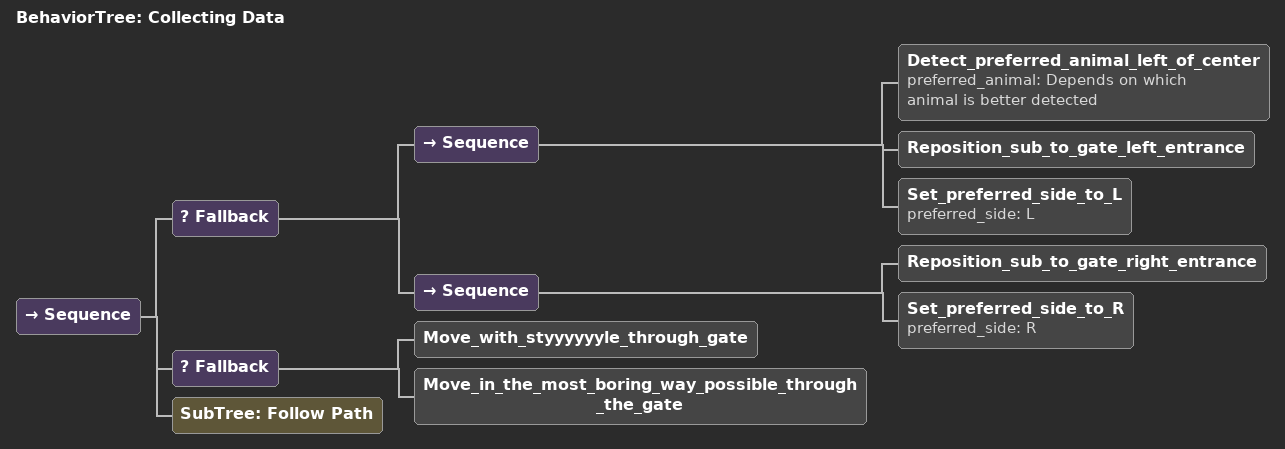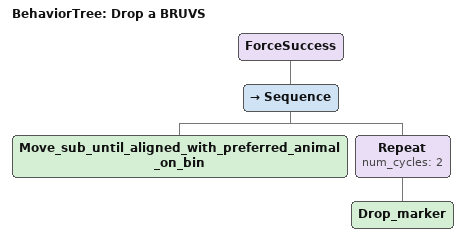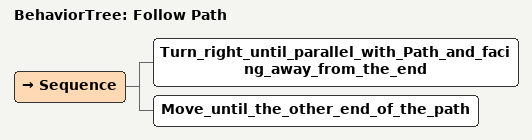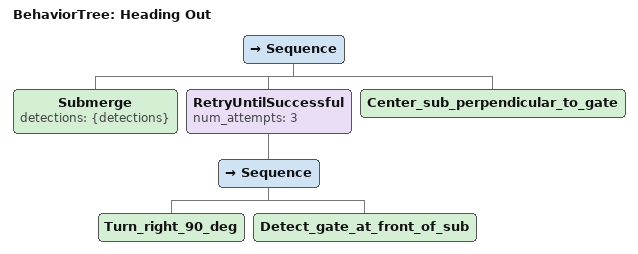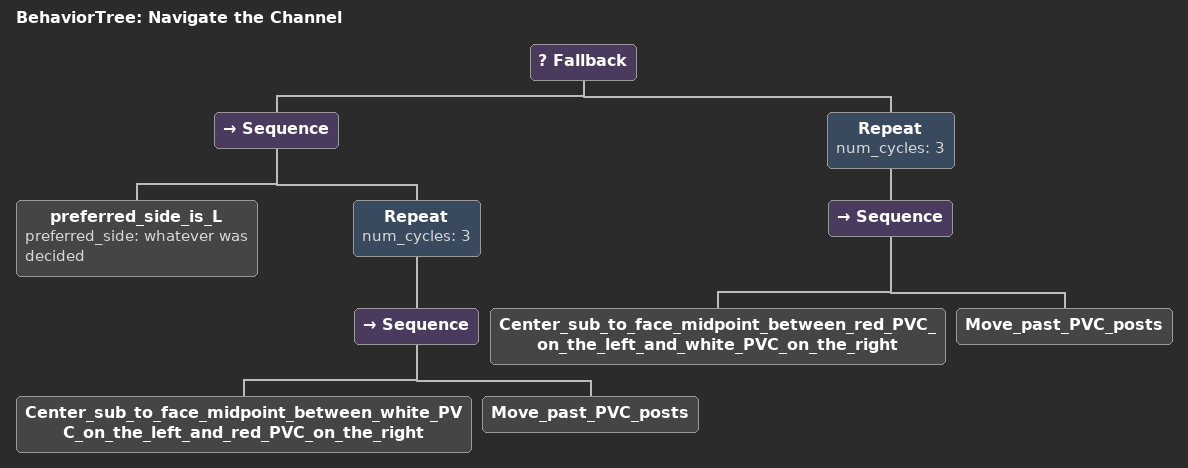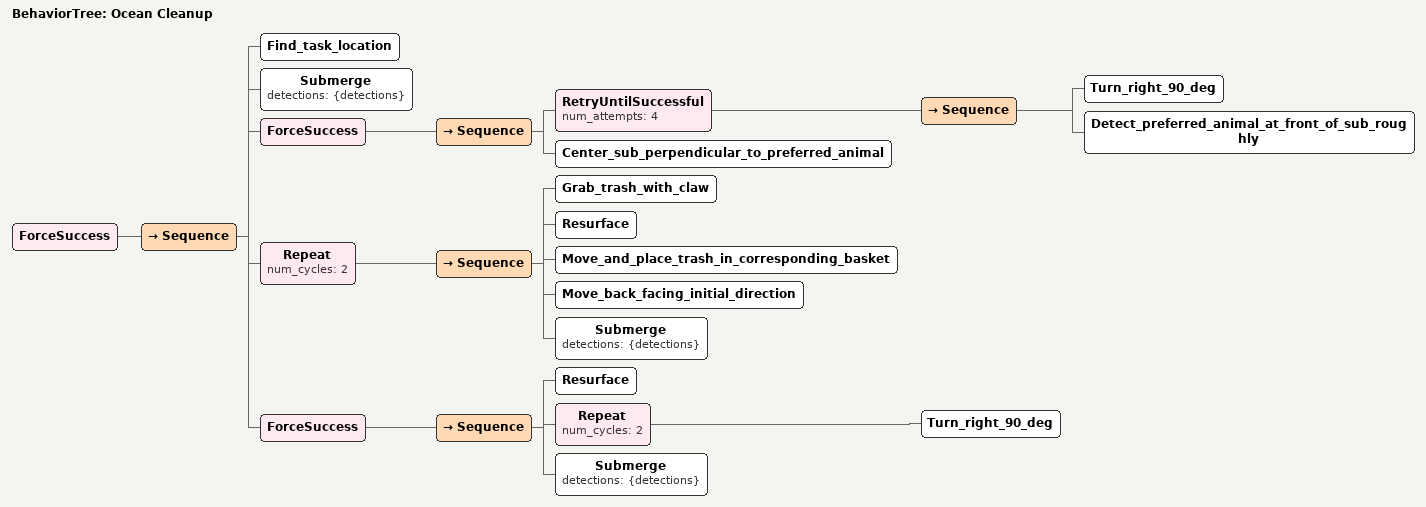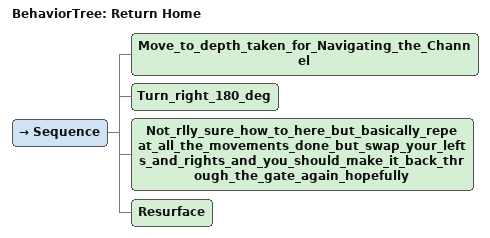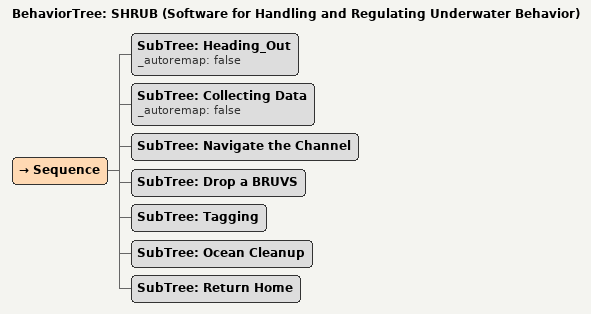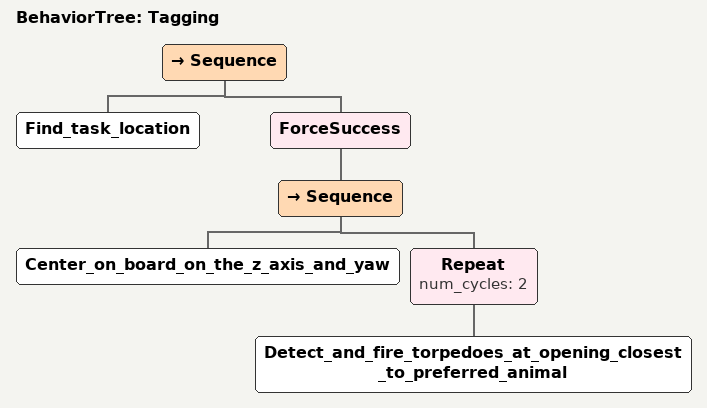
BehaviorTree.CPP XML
<?xml version="1.0" encoding="UTF-8"?>
<root BTCPP_format="4">
  <BehaviorTree ID="Collecting Data">
    <Sequence>
      <Fallback>
        <Sequence>
          <Detect_preferred_animal_left_of_center preferred_animal="Depends on which animal is better detected"/>
          <Reposition_sub_to_gate_left_entrance/>
          <Set_preferred_side_to_L preferred_side="L"/>
        </Sequence>
        <Sequence>
          <Reposition_sub_to_gate_right_entrance/>
          <Set_preferred_side_to_R preferred_side="R"/>
        </Sequence>
      </Fallback>
      <Fallback>
        <Move_with_styyyyyyle_through_gate/>
        <Move_in_the_most_boring_way_possible_through_the_gate/>
      </Fallback>
      <SubTree ID="Follow Path"/>
    </Sequence>
  </BehaviorTree>

  <BehaviorTree ID="Drop a BRUVS">
    <ForceSuccess>
      <Sequence>
        <Move_sub_until_aligned_with_preferred_animal_on_bin/>
        <Repeat num_cycles="2">
          <Drop_marker/>
        </Repeat>
      </Sequence>
    </ForceSuccess>
  </BehaviorTree>

  <BehaviorTree ID="Follow Path">
    <Sequence>
      <Turn_right_until_parallel_with_Path_and_facing_away_from_the_end/>
      <Move_until_the_other_end_of_the_path/>
    </Sequence>
  </BehaviorTree>

  <BehaviorTree ID="Heading Out">
    <Sequence>
      <Submerge detections="{detections}"/>
      <RetryUntilSuccessful num_attempts="3">
        <Sequence>
          <Turn_right_90_deg/>
          <Detect_gate_at_front_of_sub/>
        </Sequence>
      </RetryUntilSuccessful>
      <Center_sub_perpendicular_to_gate/>
    </Sequence>
  </BehaviorTree>

  <BehaviorTree ID="Navigate the Channel">
    <Fallback>
      <Sequence>
        <preferred_side_is_L preferred_side="whatever was decided"/>
        <Repeat num_cycles="3">
          <Sequence>
            <Center_sub_to_face_midpoint_between_white_PVC_on_the_left_and_red_PVC_on_the_right/>
            <Move_past_PVC_posts/>
          </Sequence>
        </Repeat>
      </Sequence>
      <Repeat num_cycles="3">
        <Sequence>
          <Center_sub_to_face_midpoint_between_red_PVC_on_the_left_and_white_PVC_on_the_right/>
          <Move_past_PVC_posts/>
        </Sequence>
      </Repeat>
    </Fallback>
  </BehaviorTree>

  <BehaviorTree ID="Ocean Cleanup">
    <ForceSuccess>
      <Sequence>
        <Find_task_location/>
        <Submerge detections="{detections}"/>
        <ForceSuccess>
          <Sequence>
            <RetryUntilSuccessful num_attempts="4">
              <Sequence>
                <Turn_right_90_deg/>
                <Detect_preferred_animal_at_front_of_sub_roughly/>
              </Sequence>
            </RetryUntilSuccessful>
            <Center_sub_perpendicular_to_preferred_animal/>
          </Sequence>
        </ForceSuccess>
        <Repeat num_cycles="2">
          <Sequence>
            <Grab_trash_with_claw/>
            <Resurface/>
            <Move_and_place_trash_in_corresponding_basket/>
            <Move_back_facing_initial_direction/>
            <Submerge detections="{detections}"/>
          </Sequence>
        </Repeat>
        <ForceSuccess>
          <Sequence>
            <Resurface/>
            <Repeat num_cycles="2">
              <Turn_right_90_deg/>
            </Repeat>
            <Submerge detections="{detections}"/>
          </Sequence>
        </ForceSuccess>
      </Sequence>
    </ForceSuccess>
  </BehaviorTree>

  <BehaviorTree ID="Return Home">
    <Sequence>
      <Move_to_depth_taken_for_Navigating_the_Channel/>
      <Turn_right_180_deg/>
      <Not_rlly_sure_how_to_here_but_basically_repeat_all_the_movements_done_but_swap_your_lefts_and_rights_and_you_should_make_it_back_through_the_gate_again_hopefully/>
      <Resurface/>
    </Sequence>
  </BehaviorTree>

  <BehaviorTree ID="SHRUB (Software for Handling and Regulating Underwater Behavior)">
    <Sequence>
      <SubTree ID="Heading_Out"
               _autoremap="false"/>
      <SubTree ID="Collecting Data"
               _autoremap="false"/>
      <SubTree ID="Navigate the Channel"/>
      <SubTree ID="Drop a BRUVS"/>
      <SubTree ID="Tagging"/>
      <SubTree ID="Ocean Cleanup"/>
      <SubTree ID="Return Home"/>
    </Sequence>
  </BehaviorTree>

  <BehaviorTree ID="Tagging">
    <Sequence>
      <Find_task_location/>
      <ForceSuccess>
        <Sequence>
          <Center_on_board_on_the_z_axis_and_yaw/>
          <Repeat num_cycles="2">
            <Detect_and_fire_torpedoes_at_opening_closest_to_preferred_animal/>
          </Repeat>
        </Sequence>
      </ForceSuccess>
    </Sequence>
  </BehaviorTree>

</root>
